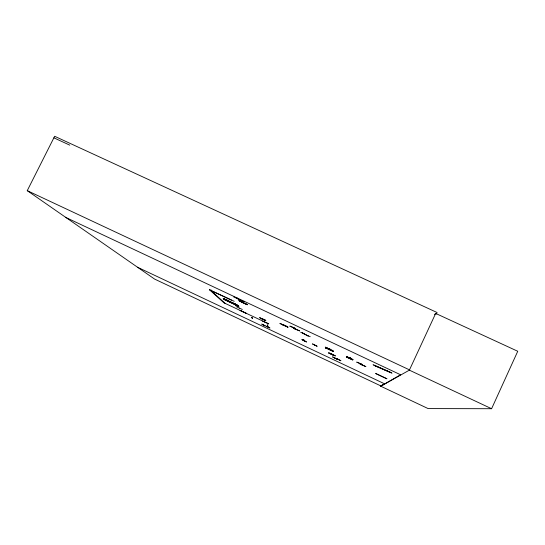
<?xml version="1.0" encoding="UTF-8"?>
<svg xmlns="http://www.w3.org/2000/svg" width="545" height="545" viewBox="0 0 545 545"><rect width="100%" height="100%" fill="white"/><g stroke="black" fill="none" stroke-linecap="round" stroke-linejoin="round"><path stroke-width="0.82" d="M391.426 372.834L373.632 365.034M223.832 298.81L224.915 299.784M236.435 304.744L237.6 305.861M237.511 305.752L235.842 304.376L237.416 305.793M240.713 300.431L244.153 301.739L240.618 300.513L240.985 300.649M243.894 301.569L243.99 301.181L244.14 301.753M306.556 335.27L310.255 336.708M266.948 326.346L269.932 328.022L266.764 326.257M265.374 320.215L261.375 318.6M223.293 298.394L236.012 304.382M232.129 302.645L238.512 305.636M245.999 313.205L240.045 310.377L245.965 313.171M340.843 360.708L336.551 358.481M293.898 328.478L299.675 330.938M352.996 359.564L346.463 356.484M299.525 330.774L293.891 328.492M268.699 323.9L262.724 321.066L268.712 323.791M360.041 364.006L365.818 366.553M267.302 324.881L267.772 325.379M267.404 324.963L267.711 325.447M349.481 358.385L349.774 357.656M349.74 358.508L350.163 357.581M317.006 346.279L312.435 343.881L317.061 346.198M352.969 359.625L346.45 356.519M329.596 353.071L335.468 355.919L329.602 353.044M386.848 378.741L375.628 373.475L386.814 378.761M65.352 217.244L400.602 374.769L380.764 386.221L428.132 408.587L491.597 408.716L517.75 351.266L435.673 313.423L434.549 314.554M380.764 386.221L409.363 370.157L435.673 313.423M436.354 314.056L437.07 312.517L54.657 136.284L27.25 190.648L154.582 279.074L380.894 385.942M362.561 364.591L356.703 362.105L362.541 364.619M349.788 358.208L350.094 357.54M336.844 359.073L332.532 356.873L337.008 359.128M303.756 333.37L304.035 333.574L300.622 332.232M306.488 341.947L301.835 339.569L306.385 341.933M304.151 340.788L304.423 340.203L304.13 340.782L304.526 340.966L304.805 340.387M304.628 340.312L304.287 340.863L304.539 340.25M289.926 326.087L295.717 328.574M261.362 318.634L265.102 320.113M261.743 324.084L264.999 325.883L262.002 324.2M252.315 318.191L251.742 317.585L252.335 318.157M259.679 317.674L265.878 320.617L259.706 317.708M223.75 298.769L223.273 298.442L224.52 299.573M224.302 299.532L237.538 305.834L224.377 299.593L223.218 298.517L238.478 305.684M233.798 297.018L237.286 298.115M264.448 321.85L224.009 302.857L209.478 289.776L234.248 301.324M234.732 304.594L238.948 306.331L234.766 304.58M235.324 304.158L236.523 305.234L235.488 304.212M209.941 289.402L209.675 289.954L231.53 300.152M211.222 290.008L210.956 290.56L225.153 303.401M287.706 327.157L284.292 325.583M243.676 303.143L246.578 304.491M242.327 309.451L236.169 306.624M391.998 373.182L374.762 365.715M380.642 385.887L384.62 383.83L137.51 267.248L138.089 267.52M288.033 327.245L287.685 327.143M252.451 318.205L251.77 317.565M390.642 372.392L373.066 364.714M328.192 348.35L330.277 349.331L325.29 347.206L332.75 351.096M325.522 347.88L325.862 347.853M333.172 350.987L332.729 350.605M332.225 354.413L332.6 354.557L331.435 354.305M247.144 304.696L247.519 304.716L245.877 303.728M286.711 326.36L287.447 326.762L280.055 323.485M359.639 363.433L362.916 365.307M325.392 347.22L325.787 347.342M333.179 351.007L332.143 350.626M333.179 351.484L325.501 347.867M296.664 329.657L292.74 327.429M314.424 344.951L314.826 345.135M246.558 304.478L247.171 304.703M334.793 358.038L338.718 359.666M280.232 323.376L280.832 323.601M268.229 327.136L263.473 325.018L264.08 325.304M326.475 348.085L325.842 347.846L332.157 350.633M340.768 360.729L336.694 358.542M245.747 304.13L246.578 304.471M262.574 319.043L263.01 319.295L262.629 319.091M326.414 347.56L327.238 347.914M295.526 328.526L289.906 326.196M308.068 335.911L302.264 332.934M365.804 366.594L360.156 364.074M240.522 301.14L245.89 303.735M241.524 301.603L238.799 300.52L239.637 301.16M285.301 326.148L286.288 326.564M262.935 319.227L262.547 319.023M268.072 327.055L267.731 326.918M53.873 137.831L69.787 145.154M282.617 324.37L284.776 325.392M329.337 349.393L330.372 349.87M27.25 190.648L409.533 369.885M409.363 370.157L491.597 408.716M292.897 327.484L293.285 327.702M226.734 299.988L228.205 300.683M225.644 299.995L227.095 300.677M234.806 304.342L236.55 305.132M338.554 359.577L338.125 359.4M239.064 300.799L243.635 303.197M280.028 323.478L284.245 325.658M328.315 348.868L330.304 349.829M241.408 302.087L242.505 302.639M282.147 324.616L283.175 325.133M330.277 349.331L332.75 350.612M239.344 308.116L239.16 308.068M235.835 297.768L242.246 301.051M235.726 297.734L242.212 301.031M285.812 325.89L286.731 326.366M302.741 339.637L304.689 340.659M302.713 339.658L304.662 340.68M302.271 332.947L308.252 335.979M325.924 348.112L326.571 348.473M325.849 347.608L326.516 347.976M246.667 304.178L247.232 304.512M287.426 326.748L287.923 327.055M332.729 351.089L333.138 351.341M346.341 356.948L352.819 360.02L346.347 356.955M328.451 352.901L334.337 355.735L328.465 352.874"/></g></svg>
